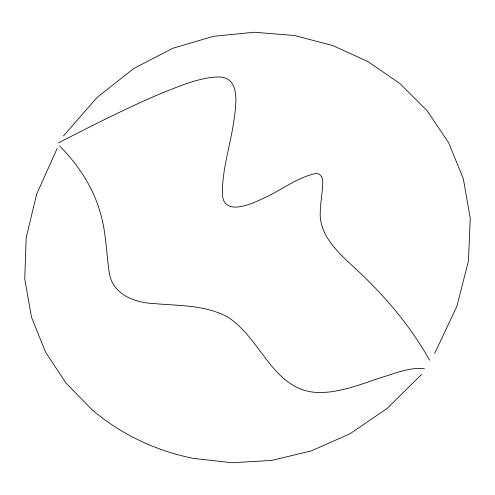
<?xml version="1.0" encoding="UTF-8"?>
<svg xmlns="http://www.w3.org/2000/svg" width="495" height="495" viewBox="0 0 495 495"><rect width="100%" height="100%" fill="white"/><g stroke="black" fill="none" stroke-linecap="round" stroke-linejoin="round"><path stroke-width="0.74" d="M57.203 148.358L36.692 194.077L26.173 237.773L24.75 278.988L31.507 317.246L45.546 352.081L65.965 383.012L91.847 409.575A240.149 223.895 -28.4 0 0 193.248 458.364L231.951 462.757L271.6 460.424L311.281 450.908L350.095 433.731L387.133 408.425L421.493 374.511M434.591 353.591L456.891 306.281L468.443 261.014L470.25 218.314L463.314 178.707L448.643 142.727L427.241 110.886L400.102 83.723L368.231 61.745L332.64 45.49L294.327 35.485L254.288 32.243L213.543 36.302L173.077 48.176L133.904 68.397L97.02 97.484L63.44 135.964M58.466 142.9C93.388 124.957 128.409 107.099 164.637 91.922C181.628 85.394 198.866 77.882 217.293 76.979C241.3 75.921 235.979 105.676 233.881 120.743C230.435 145.054 222.224 168.838 222.379 193.564C222.905 216.42 250.111 204.645 261.775 198.984C280.158 191.311 296.251 177.612 315.946 173.504C321.1 173.12 323.049 178.714 322.74 182.964C322.554 192.041 320.655 200.982 320.383 210.053C317.969 234.16 337.466 251.856 353.473 266.78C383.229 293.993 409.86 324.899 429.586 360.205M424.382 368.546C409.526 367.191 395.307 373.304 381.367 377.549C361.647 383.897 341.921 392.176 320.896 392.516C273.525 393.333 261.997 338.852 228.115 317.344C205.499 304.654 178.825 305.904 153.809 303.546C134.188 302.717 111.573 293.931 109.135 271.65C106.221 252.32 106.128 232.514 100.553 213.623C93.45 187.791 78.389 164.748 59.555 145.914"/></g></svg>
